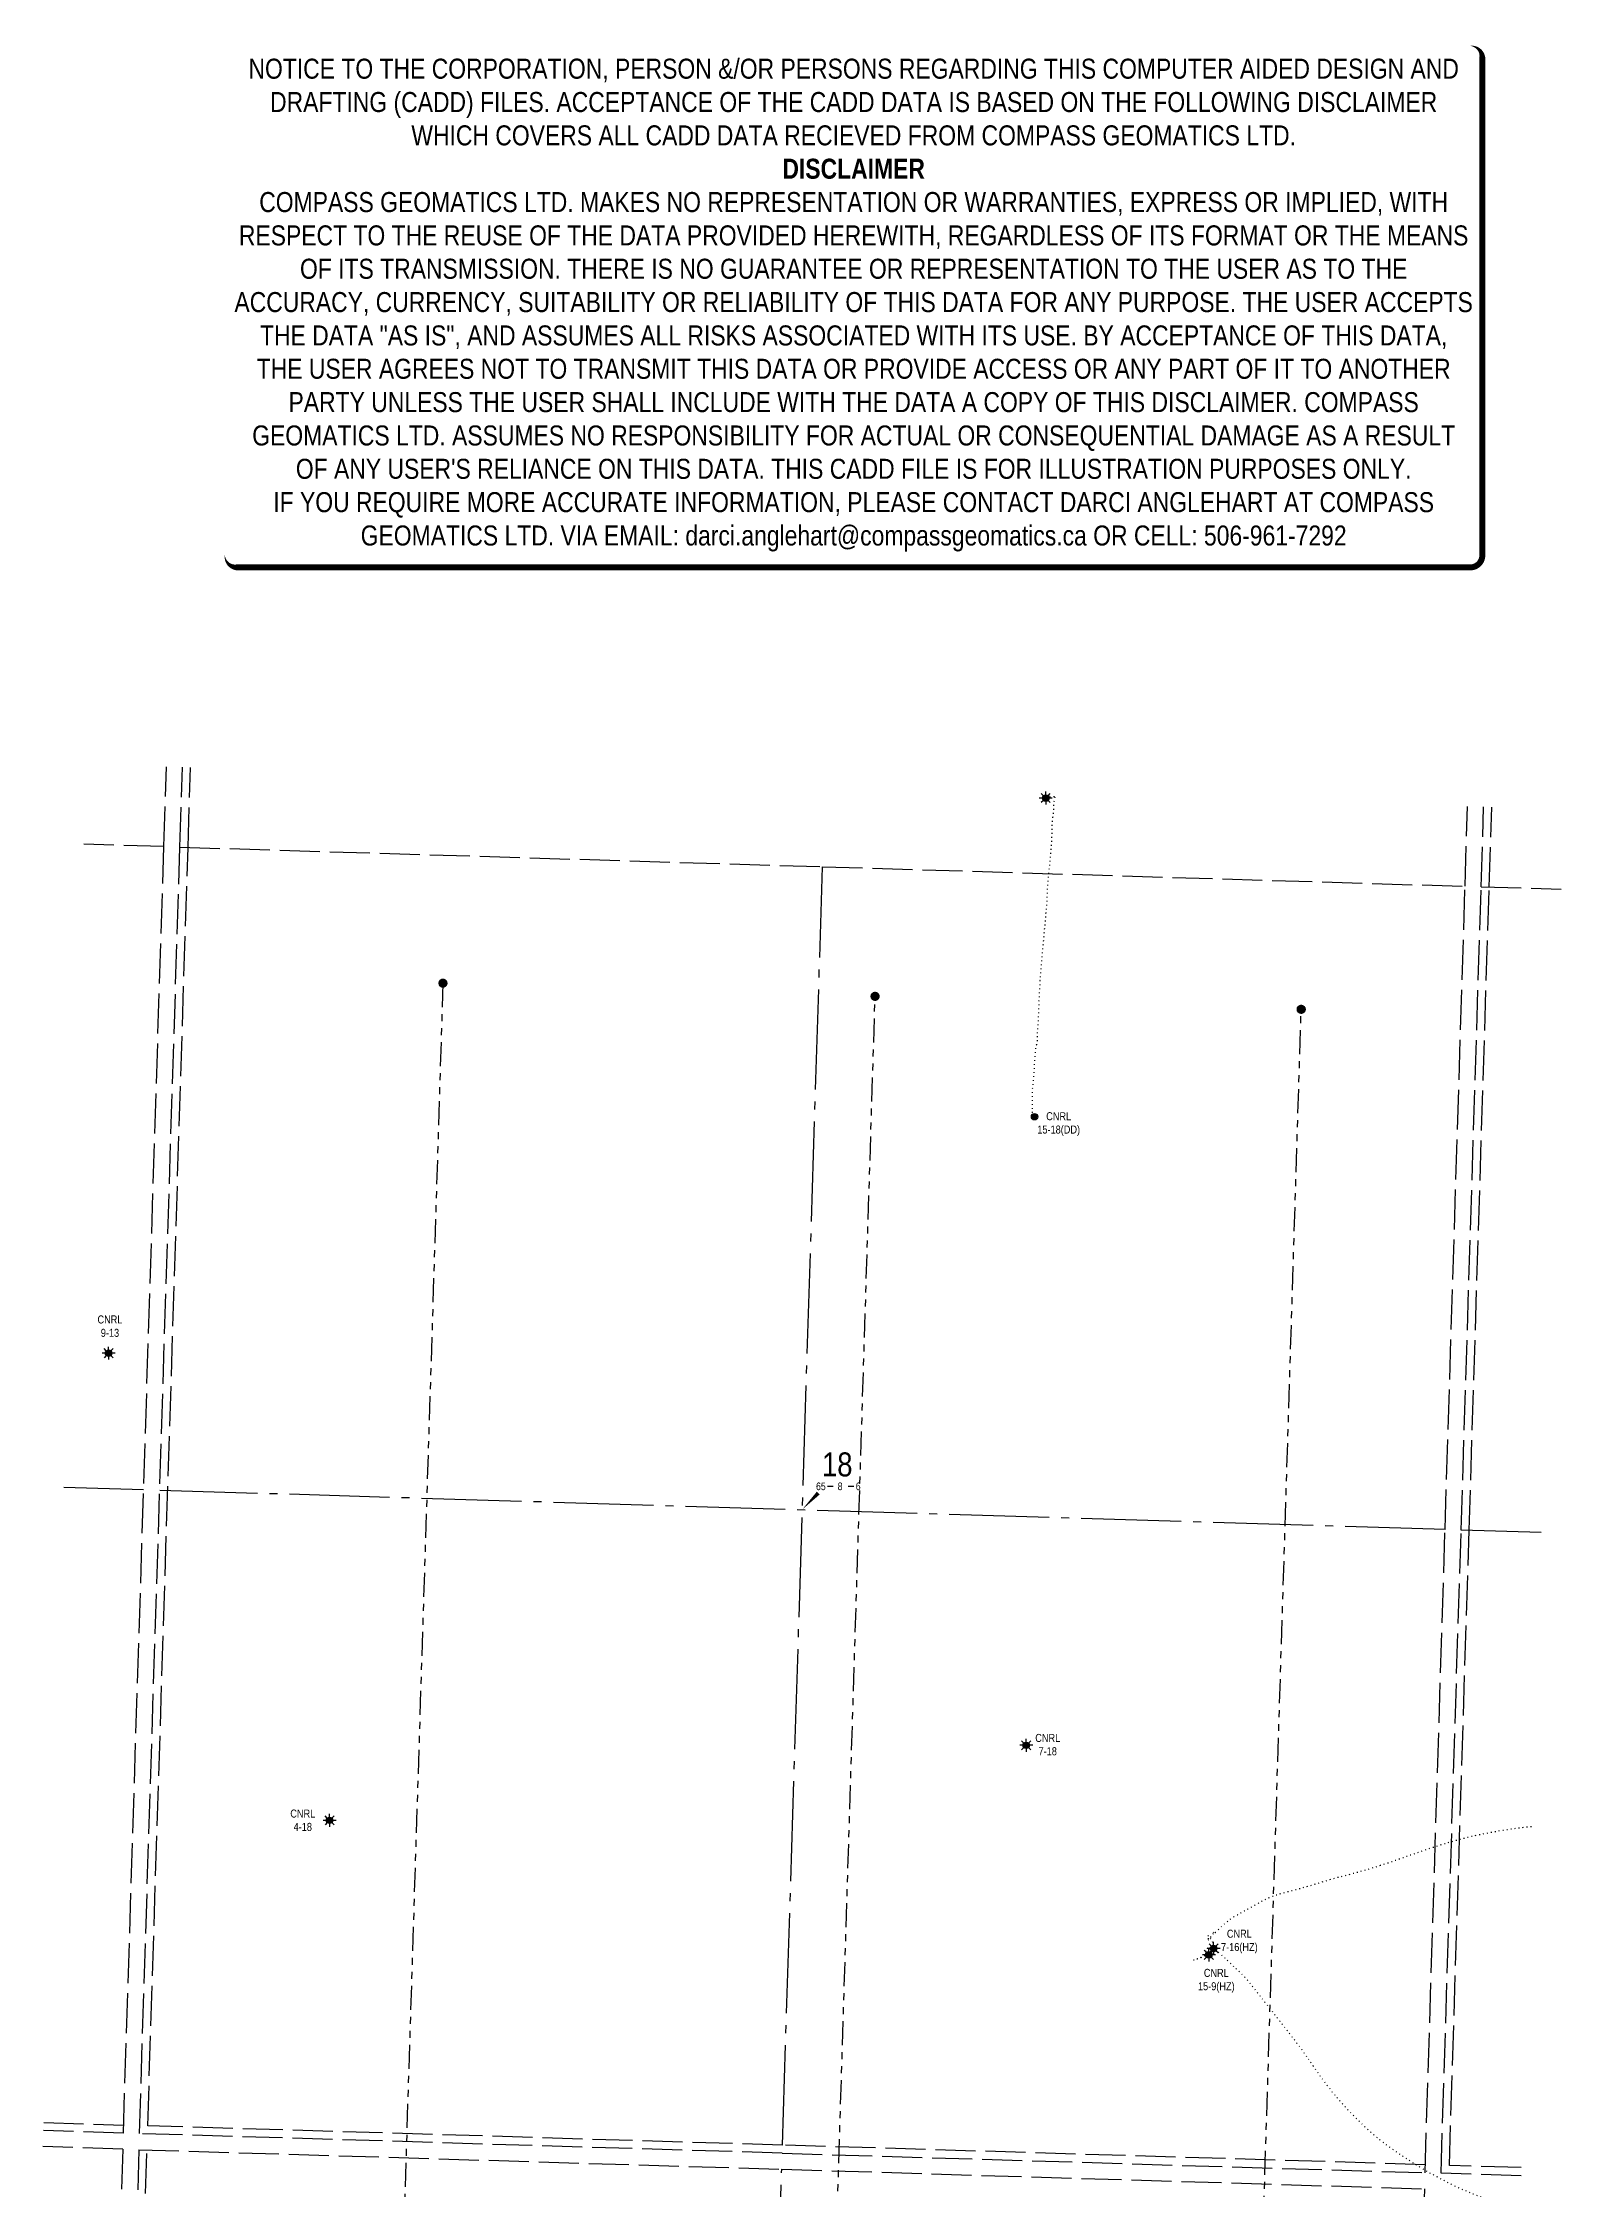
# Model space of a CAD drawing. Extents: x 357117 to 366258, y 6049523 to 6057149.
# Drawn here: x 357269 to 359167, y 6054467 to 6057149 of the extents above; entities that cross this region are included whole.
import ezdxf
from ezdxf.enums import TextEntityAlignment as Align

# ---------------------------------------------------------------- set-up
doc = ezdxf.new("R2010")
doc.units = 0
doc.header["$LTSCALE"] = 5
for name, pattern in [('foc-DOT', [1, 0.2, -0.8]), ('foc-DRILLPATH', [14.75, 6, -1.75, 1.75, -1.75, 1.75, -1.75]), ('foc-QUARTERLINE', [33, 25, -3, 2, -3]), ('foc-UNSURVEYED', [12.5, 10, -2.5])]:
    doc.linetypes.add(name, pattern=pattern)
doc.layers.get('Defpoints').update_dxf_attribs({"color": 9})
for name, color, linetype in [('10', 1, 'Continuous'), ('9', 3, 'Continuous'), ('AS-DRILL', 8, 'foc-DOT'), ('C-WS-S', 8, 'Continuous'), ('F-WS-S', 8, 'Continuous'), ('L-BD', 7, 'Continuous'), ('L-MON', 1, 'Continuous'), ('L-QSEC', 8, 'foc-QUARTERLINE'), ('L-SECLBL', 7, 'Continuous'), ('L-USEC', 7, 'foc-UNSURVEYED'), ('P-PDRILLPATH', 12, 'foc-DRILLPATH')]:
    doc.layers.add(name, color=color, linetype=linetype)
doc.layers.add('DISCLAIMER', color=7, linetype='Continuous', plot=False)
doc.styles.add('80', font='ARIALN.TTF', dxfattribs={"height": 10})
doc.styles.add('80L', font='ARIALN.TTF', dxfattribs={"height": 10})
doc.styles.add('SIMPLEX', font='ARIALN.TTF')

# ---------------------------------------------------------------- blocks, each defined once
blk = doc.blocks.new('L-SECLBL')
at = {"layer": '9', "color": 7}
for p, q in [((-5.1, -27.8), (-12.3, -27.8)), ((20.7, -27.8), (13.5, -27.8))]:
    blk.add_line(p, q, dxfattribs=at)
at = {"layer": '10', "color": 2, "style": 'SIMPLEX'}
blk.add_attdef('SEC', text='', height=30, dxfattribs=at).set_placement((0, 0), align=Align.MIDDLE)
at = {"layer": '10', "color": 5, "style": '80L'}
blk.add_attdef('TWP', text='', height=9.5, dxfattribs=at).set_placement((-14.4, -27.4), align=Align.MIDDLE_RIGHT)
blk.add_attdef('RGE', text='', height=9.5, dxfattribs=at).set_placement((3.6, -27.4), align=Align.MIDDLE_CENTER)
blk.add_attdef('MER', text='', height=9.5, dxfattribs=at).set_placement((23.2, -27.4), align=Align.MIDDLE_LEFT)
blk = doc.blocks.new('plbh')
at = {"layer": 'L-MON'}
h = blk.add_hatch(color=255, dxfattribs=at)
h.dxf.hatch_style = 1
edge = h.paths.add_edge_path()
edge.add_arc((0, 0), 1.16, 0, 360)
h = blk.add_hatch(color=256, dxfattribs=at)
h.dxf.hatch_style = 1
h.paths.add_polyline_path([(-0.96, 0, 1), (0.96, 0, 1)])
h.paths.add_polyline_path([(0.91, 0, -1), (-0.91, 0, -1)], flags=16)
h.paths.add_polyline_path([(0.45, 0, -1), (-0.45, 0, -1)], flags=0)
h = blk.add_hatch(color=256, dxfattribs=at)
h.dxf.hatch_style = 1
h.paths.add_polyline_path([(-0.45, 0, 1), (0.45, 0, 1)])
h.paths.add_polyline_path([(0.4, 0, -1), (-0.4, 0, -1)], flags=16)
at = {"layer": 'L-MON', "color": 240}
for radius in [0.96, 0.91, 0.45, 0.4]:
    blk.add_circle((0, 0), radius, dxfattribs=at)
blk = doc.blocks.new('GAS')
h = blk.add_hatch(color=255)
h.dxf.hatch_style = 1
edge = h.paths.add_edge_path()
edge.add_arc((0, 0), 0.9, 0, 360)
for p, q in [((-0.81, 0), (-1.62, 0)), ((-0.57, 0.57), (-1.14, 1.14)), ((0, 0.81), (0, 1.62)), ((0.57, 0.57), (1.14, 1.14)), ((1.62, 0), (0.81, 0)), ((-0.57, -0.57), (-1.14, -1.14)), ((0, -0.81), (0, -1.62)), ((1.14, -1.14), (0.57, -0.57))]:
    blk.add_line(p, q)
blk.add_circle((0, 0), 0.8)
blk = doc.blocks.new('Disclaimer_Legal')
at = {"layer": 'DISCLAIMER', "color": 254, "flags": 128}
blk.add_lwpolyline([(-3613, -1105, 37.5, 37.5, 0), (4096, -1105, 37.5, 37.5, 0.414214), (4171, -1030, 37.5, 37.5, 0), (4171, 2079, 37.5, 0, 0.414214), (4096, 2154, 0, 0, 0), (-3613, 2154, 0, 0, 0.414214), (-3688, 2079, 0, 0, 0), (-3688, -1030, 0, 37.5, 0.414214)], format="xyseb", close=True, dxfattribs=at)
at = {"layer": 'DISCLAIMER', "color": 254, "insert": (242, 534), "char_height": 125, "width": 7717.57, "attachment_point": 5, "style": '80'}
blk.add_mtext('NOTICE TO THE CORPORATION, PERSON &/OR PERSONS REGARDING THIS COMPUTER AIDED DESIGN AND DRAFTING (CADD) FILES. ACCEPTANCE OF THE CADD DATA IS BASED ON THE FOLLOWING DISCLAIMER WHICH COVERS ALL CADD DATA RECIEVED FROM COMPASS GEOMATICS LTD.\\P{\\fArial Narrow|b1|i0|c0|p34;DISCLAIMER}\\PCOMPASS GEOMATICS LTD. MAKES NO REPRESENTATION OR WARRANTIES, EXPRESS OR IMPLIED, WITH RESPECT TO THE REUSE OF THE DATA PROVIDED HEREWITH, REGARDLESS OF ITS FORMAT OR THE MEANS OF ITS TRANSMISSION. THERE IS NO GUARANTEE OR REPRESENTATION TO THE USER AS TO THE ACCURACY, CURRENCY, SUITABILITY OR RELIABILITY OF THIS DATA FOR ANY PURPOSE. THE USER ACCEPTS THE DATA "AS IS", AND ASSUMES ALL RISKS ASSOCIATED WITH ITS USE. BY ACCEPTANCE OF THIS DATA, THE USER AGREES NOT TO TRANSMIT THIS DATA OR PROVIDE ACCESS OR ANY PART OF IT TO ANOTHER PARTY UNLESS THE USER SHALL INCLUDE WITH THE DATA A COPY OF THIS DISCLAIMER. COMPASS GEOMATICS LTD. ASSUMES NO RESPONSIBILITY FOR ACTUAL OR CONSEQUENTIAL DAMAGE AS A RESULT OF ANY USER\'S RELIANCE ON THIS DATA. THIS CADD FILE IS FOR ILLUSTRATION PURPOSES ONLY.\\PIF YOU REQUIRE MORE ACCURATE INFORMATION, PLEASE CONTACT DARCI ANGLEHART AT COMPASS GEOMATICS LTD. VIA EMAIL: darci.anglehart@compassgeomatics.ca OR CELL: 506-961-7292', dxfattribs=at)

msp = doc.modelspace()

# ---------------------------------------------------------------- hatches: boundary and pattern name
at = {"layer": 'F-WS-S'}
h = msp.add_hatch(color=256, dxfattribs=at)
h.dxf.hatch_style = 1
edge = h.paths.add_edge_path()
edge.add_arc((358508.485, 6055807.399), 4, 0, 360)

# ---------------------------------------------------------------- linework, layer by layer
at = {"layer": 'AS-DRILL', "flags": 128}
for points in [[(358522.485, 6056205.687), (358522.648, 6056205.772), (358523.532, 6056206.204), (358523.968, 6056206.381), (358524.22, 6056206.453), (358524.878, 6056206.703), (358525.362, 6056206.838), (358525.863, 6056206.832), (358526.366, 6056206.926), (358526.91, 6056207.039), (358527.469, 6056207.022), (358528.002, 6056207.095), (358528.565, 6056207.188), (358529.981, 6056207.354), (358530.523, 6056207.417), (358531.046, 6056207.491), (358531.458, 6056207.578), (358531.929, 6056207.593), (358532.439, 6056207.587), (358532.811, 6056207.636), (358533.112, 6056207.656), (358533.391, 6056207.617), (358533.62, 6056207.59), (358533.928, 6056207.531), (358534.148, 6056207.514), (358534.279, 6056207.55), (358534.441, 6056207.605), (358534.603, 6056207.67), (358534.775, 6056207.744), (358534.928, 6056207.83), (358534.992, 6056207.948), (358534.964, 6056208.029), (358534.996, 6056208.088), (358535.028, 6056208.157), (358534.971, 6056208.259), (358534.9, 6056208.211), (358534.838, 6056208.153), (358534.797, 6056208.134), (358534.767, 6056208.105), (358534.62, 6056207.889), (358534.418, 6056207.525), (358534.163, 6056207.023), (358533.893, 6056206.391), (358533.638, 6056205.619), (358533.37, 6056204.697), (358533.127, 6056203.644), (358532.92, 6056202.47), (358532.739, 6056201.175), (358532.555, 6056199.76), (358532.4, 6056198.304), (358532.311, 6056196.756), (358532.231, 6056195.158), (358532.14, 6056193.5), (358532.035, 6056191.742), (358531.896, 6056189.865), (358531.705, 6056187.89), (358531.51, 6056185.816), (358531.303, 6056183.671), (358531.073, 6056181.427), (358530.83, 6056179.093), (358530.594, 6056176.66), (358530.356, 6056174.176), (358530.176, 6056171.62), (358530.074, 6056168.972), (358530.021, 6056166.323), (358529.999, 6056163.692), (358529.948, 6056161.112), (358529.889, 6056158.583), (358529.789, 6056156.015), (358529.67, 6056153.457), (358529.581, 6056150.939), (358529.462, 6056148.411), (358529.264, 6056145.906), (358528.996, 6056143.403), (358528.748, 6056140.93), (358528.511, 6056138.466), (358528.284, 6056135.992), (358528.048, 6056133.548), (358527.832, 6056131.134), (358527.658, 6056128.748), (358527.526, 6056126.431), (358527.373, 6056124.115), (358527.162, 6056121.82), (358526.91, 6056119.527), (358526.628, 6056117.214), (358526.334, 6056114.872), (358526.039, 6056112.47), (358525.753, 6056110.038), (358525.466, 6056107.556), (358525.189, 6056105.093), (358524.972, 6056102.649), (358524.797, 6056100.233), (358524.664, 6056097.896), (358524.551, 6056095.569), (358524.43, 6056093.271), (358524.307, 6056090.944), (358524.173, 6056088.567), (358524.071, 6056086.249), (358524.021, 6056084.02), (358523.992, 6056081.809), (358523.902, 6056079.571), (358523.774, 6056077.384), (358523.638, 6056075.277), (358523.492, 6056073.161), (358523.326, 6056071.045), (358523.137, 6056068.85), (358522.927, 6056066.585), (358522.664, 6056064.272), (358522.382, 6056061.96), (358522.171, 6056059.675), (358522.01, 6056057.399), (358521.867, 6056055.083), (358521.704, 6056052.746), (358521.52, 6056050.361), (358521.314, 6056047.946), (358521.089, 6056045.532), (358520.843, 6056043.099), (358520.575, 6056040.606), (358520.327, 6056038.112), (358520.108, 6056035.588), (358519.93, 6056033.092), (358519.753, 6056030.607), (358519.556, 6056028.162), (358519.341, 6056025.747), (358519.124, 6056023.293), (358518.886, 6056020.779), (358518.626, 6056018.216), (358518.385, 6056015.632), (358518.156, 6056013.108), (358517.928, 6056010.604), (358517.701, 6056008.15), (358517.475, 6056005.696), (358517.306, 6056003.17), (358517.146, 6056000.603), (358516.965, 6055998.008), (358516.734, 6055995.424), (358516.493, 6055992.84), (358516.262, 6055990.246), (358516.032, 6055987.682), (358515.814, 6055985.187), (358515.636, 6055982.692), (358515.468, 6055980.196), (358515.271, 6055977.711), (358515.093, 6055975.215), (358514.935, 6055972.719), (358514.811, 6055970.361), (358514.695, 6055967.904), (358514.561, 6055965.547), (358514.439, 6055963.24), (358514.308, 6055960.953), (358514.178, 6055958.706), (358514.1, 6055956.527), (358514.061, 6055954.337), (358514.014, 6055952.167), (358513.916, 6055949.989), (358513.756, 6055947.773), (358513.576, 6055945.538), (358513.424, 6055943.221), (358513.32, 6055940.844), (358513.245, 6055938.435), (358513.18, 6055936.026), (358513.124, 6055933.596), (358513.088, 6055931.176), (358513.033, 6055928.777), (358512.95, 6055926.438), (358512.828, 6055924.121), (358512.677, 6055921.854), (358512.476, 6055919.579), (358512.234, 6055917.266), (358511.962, 6055914.963), (358511.72, 6055912.66), (358511.64, 6055910.421), (358511.701, 6055908.208), (358511.773, 6055906.015), (358511.754, 6055903.824), (358511.557, 6055901.649), (358511.168, 6055899.46), (358510.7, 6055897.294), (358510.235, 6055895.198), (358509.836, 6055893.009), (358509.536, 6055890.777), (358509.325, 6055888.483), (358509.133, 6055886.177), (358508.922, 6055883.923), (358508.682, 6055881.679), (358508.444, 6055879.486), (358508.247, 6055877.351), (358508.12, 6055875.214), (358508.042, 6055873.035), (358507.964, 6055870.857), (358507.865, 6055868.639), (358507.767, 6055866.441), (358507.67, 6055864.323), (358507.567, 6055862.275), (358507.434, 6055860.258), (358507.291, 6055858.251), (358507.15, 6055856.305), (358506.989, 6055854.349), (358506.766, 6055852.315), (358506.503, 6055850.312), (358506.23, 6055848.29), (358506.005, 6055846.226), (358505.809, 6055844.101), (358505.612, 6055841.946), (358505.425, 6055839.811), (358505.321, 6055837.753), (358505.299, 6055835.793), (358505.301, 6055833.912), (358505.305, 6055832.111), (358505.351, 6055830.408), (358505.42, 6055828.765), (358505.551, 6055827.191), (358505.645, 6055825.707), (358505.672, 6055824.315), (358505.641, 6055823.006), (358505.553, 6055821.788), (358505.457, 6055820.65), (358505.386, 6055819.652), (358505.322, 6055818.563), (358505.283, 6055817.634), (358505.295, 6055816.743), (358505.31, 6055815.923), (358505.336, 6055815.171), (358505.405, 6055814.489), (358505.486, 6055813.876), (358505.578, 6055813.303), (358505.654, 6055812.85), (358505.671, 6055812.76), (358505.765, 6055812.237), (358505.869, 6055811.733), (358505.995, 6055811.269), (358506.123, 6055810.875), (358506.232, 6055810.531), (358506.322, 6055810.208), (358506.412, 6055809.885), (358506.492, 6055809.573), (358506.573, 6055809.28), (358506.645, 6055809.008), (358506.706, 6055808.745), (358506.779, 6055808.493), (358506.851, 6055808.261), (358506.934, 6055808.038), (358507.029, 6055807.845), (358507.123, 6055807.652), (358507.188, 6055807.5), (358507.223, 6055807.349), (358507.386, 6055807.104), (358507.536, 6055807.109), (358507.718, 6055807.163), (358507.899, 6055807.198), (358508.019, 6055807.214), (358508.06, 6055807.242), (358508.111, 6055807.271), (358508.141, 6055807.27), (358508.161, 6055807.279), (358508.736, 6055807.432), (358508.485, 6055807.399)], [(358732.28, 6054767.918), (358731.939, 6054767.558), (358731.494, 6054767.102), (358730.592, 6054766.059), (358730.144, 6054765.513), (358729.659, 6054764.698), (358729.738, 6054764.675), (358729.942, 6054765.449), (358730.477, 6054767.534), (358731.11, 6054769.525), (358731.549, 6054771.752), (358731.419, 6054774.968), (358730.872, 6054776.676), (358730.127, 6054777.82), (358728.735, 6054779.684), (358728.196, 6054780.381), (358727.378, 6054781.427), (358726.637, 6054782.36), (358725.532, 6054783.836), (358725.167, 6054784.307), (358724.997, 6054784.302), (358724.984, 6054783.893), (358725.102, 6054783.199), (358725.181, 6054782.496), (358725.348, 6054781.78), (358725.602, 6054781.562), (358725.529, 6054780.844), (358725.399, 6054779.538), (358725.362, 6054778.048), (358724.994, 6054777.139), (358724.819, 6054777.305), (358724.868, 6054777.593), (358725.171, 6054778.024), (358725.937, 6054778.831), (358727.135, 6054780.034), (358728.248, 6054780.75), (358728.654, 6054781.257), (358728.6, 6054782.089), (358728.736, 6054782.605), (358729.5, 6054783.702), (358730.971, 6054785.617), (358731.573, 6054786.339), (358732.166, 6054786.73), (358732.849, 6054786.839), (358733.339, 6054786.824), (358733.446, 6054786.711), (358733.213, 6054786.618), (358732.928, 6054786.787), (358732.605, 6054787.027), (358732.035, 6054787.365), (358731.693, 6054787.306), (358731.85, 6054787.501), (358732.181, 6054788.171), (358732.217, 6054788.06), (358732.088, 6054787.433), (358732.285, 6054786.717), (358732.766, 6054786.422), (358733.207, 6054786.428), (358733.376, 6054786.713), (358733.711, 6054787.183), (358734.505, 6054787.958), (358734.618, 6054788.065), (358734.629, 6054788.075), (358734.649, 6054788.074), (358734.678, 6054788.043), (358735.005, 6054788.263), (358735.767, 6054788.979), (358736.914, 6054790.144), (358738.392, 6054791.669), (358740.188, 6054793.424), (358742.31, 6054795.369), (358744.708, 6054797.545), (358747.415, 6054799.962), (358750.566, 6054802.515), (358754.087, 6054805.067), (358757.968, 6054807.617), (358762.116, 6054810.059), (358766.299, 6054812.34), (358770.747, 6054814.773), (358775.47, 6054817.367), (358780.528, 6054820.121), (358785.672, 6054823.052), (358791.102, 6054826.185), (358796.911, 6054829.265), (358803.193, 6054832.131), (358809.893, 6054834.584), (358816.901, 6054836.677), (358824.057, 6054838.685), (358831.493, 6054840.684), (358839.169, 6054842.696), (358847.019, 6054844.813), (358855.035, 6054847.124), (358862.985, 6054849.558), (358871.024, 6054851.999), (358879.164, 6054854.437), (358887.591, 6054856.785), (358896.246, 6054859.037), (358905.133, 6054861.392), (358913.941, 6054863.759), (358922.863, 6054866.242), (358931.921, 6054868.951), (358941.056, 6054871.848), (358946.525, 6054873.659), (358955.546, 6054876.75), (358963.477, 6054879.554), (358972.592, 6054882.782), (358981.533, 6054885.915), (358990.515, 6054889.027), (358999.513, 6054892.048), (359008.802, 6054895.08), (359018.068, 6054898.033), (359026.211, 6054900.561), (359027.14, 6054900.842), (359036.417, 6054903.485), (359045.777, 6054905.904), (359055, 6054908.118), (359064.308, 6054910.17), (359073.763, 6054912.106), (359083.225, 6054913.943), (359092.581, 6054915.592), (359102.151, 6054917.065), (359111.586, 6054918.372), (359121.198, 6054919.573), (359130.158, 6054920.565)], [(358726.343, 6054759.863), (358725.782, 6054759.84), (358725.021, 6054759.814), (358723.889, 6054759.789), (358721.875, 6054759.031), (358719.877, 6054757.853), (358718.084, 6054756.818), (358715.876, 6054756.267), (358713.644, 6054755.916), (358712.2, 6054754.851), (358711.341, 6054753.927), (358710.261, 6054753.3), (358708.801, 6054752.995), (358707.529, 6054753.275), (358707.4, 6054753.649), (358709.138, 6054754.186), (358709.824, 6054754.364), (358710.62, 6054754.56), (358710.751, 6054754.585), (358712.376, 6054755.025), (358713.946, 6054755.646), (358715.45, 6054756.39), (358716.858, 6054757.267), (358718.141, 6054758.317), (358719.324, 6054759.361), (358720.259, 6054760.162), (358720.879, 6054760.773), (358721.367, 6054761.368), (358721.846, 6054762.284), (358722.097, 6054762.936), (358722.211, 6054763.403), (358722.39, 6054764.008), (358722.635, 6054764.5), (358722.853, 6054764.754), (358723.361, 6054765.308), (358723.874, 6054766.032), (358724.465, 6054767.035), (358724.761, 6054767.526), (358724.942, 6054767.9), (358724.906, 6054768.001), (358724.793, 6054767.935), (358724.827, 6054768.044), (358724.996, 6054768.329), (358725.524, 6054768.913), (358726.203, 6054769.512), (358726.567, 6054769.96), (358726.941, 6054770.389), (358727.362, 6054770.756), (358727.804, 6054771.123), (358728.194, 6054771.421), (358728.482, 6054771.682), (358728.7, 6054771.925), (358728.806, 6054772.122), (358728.859, 6054772.23), (358728.888, 6054772.199), (358728.735, 6054772.114), (358728.474, 6054772.082), (358728.215, 6054772.12), (358727.966, 6054772.128), (358727.704, 6054772.096), (358727.425, 6054772.105), (358727.157, 6054772.173), (358726.949, 6054772.25), (358726.894, 6054772.432), (358726.934, 6054772.73), (358727, 6054772.918), (358727.087, 6054772.846), (358727.244, 6054772.741), (358727.456, 6054772.784), (358727.605, 6054772.77), (358727.641, 6054772.628), (358727.666, 6054772.478), (358727.743, 6054772.355), (358727.879, 6054772.231), (358728.015, 6054772.096), (358728.102, 6054772.004), (358728.17, 6054771.962), (358728.249, 6054771.919), (358728.339, 6054771.896), (358728.528, 6054771.88), (358728.775, 6054771.763), (358728.896, 6054771.479), (358728.894, 6054771.099), (358728.862, 6054770.729), (358728.875, 6054770.499), (358728.921, 6054770.358), (358728.997, 6054770.225), (358729.094, 6054770.142), (358729.184, 6054770.119), (358729.326, 6054770.185), (358729.633, 6054770.405), (358729.706, 6054770.503), (358729.716, 6054770.513), (358729.778, 6054770.561), (358729.827, 6054770.539), (358729.885, 6054770.467), (358730.094, 6054770.121), (358730.485, 6054769.508), (358731.071, 6054768.73), (358731.934, 6054767.842), (358733.144, 6054766.844), (358734.659, 6054765.717), (358736.419, 6054764.401), (358738.352, 6054762.87), (358740.538, 6054761.091), (358743.014, 6054759.003), (358745.563, 6054756.693), (358748.254, 6054754.108), (358751.217, 6054751.244), (358754.588, 6054748.037), (358758.37, 6054744.488), (358762.542, 6054740.636), (358766.992, 6054736.386), (358771.586, 6054731.63), (358776.128, 6054726.476), (358780.627, 6054720.914), (358785.128, 6054715.101), (358789.735, 6054709.154), (358794.585, 6054702.98), (358799.572, 6054696.702), (358804.548, 6054690.384), (358809.598, 6054683.904), (358814.88, 6054677.126), (358820.22, 6054670.316), (358825.659, 6054663.434), (358831.23, 6054656.307), (358836.679, 6054649.134), (358842.104, 6054641.821), (358847.647, 6054634.145), (358851.144, 6054629.153), (358856.474, 6054621.374), (358861.74, 6054613.776), (358861.874, 6054613.592), (358867.396, 6054605.846), (358873.069, 6054598.136), (358878.935, 6054590.529), (358885.017, 6054583.116), (358891.325, 6054575.887), (358897.728, 6054568.814), (358904.314, 6054561.855), (358911.045, 6054555.042), (358917.909, 6054548.306), (358924.431, 6054542.16), (358924.907, 6054541.714), (358932.102, 6054535.347), (358939.505, 6054529.224), (358947.126, 6054523.344), (358954.924, 6054517.698), (358962.817, 6054512.21), (358970.794, 6054506.839), (358978.876, 6054501.655), (358987.052, 6054496.578), (358995.272, 6054491.619), (359003.606, 6054486.827), (359012.037, 6054482.213), (359020.62, 6054477.683), (359029.209, 6054473.344), (359037.894, 6054469.201), (359046.687, 6054465.296), (359055.587, 6054461.637), (359064.511, 6054458.097), (359073.528, 6054454.645), (359082.597, 6054451.241), (359091.668, 6054447.927), (359100.793, 6054444.751), (359109.907, 6054441.516), (359115.194, 6054439.584)]]:
    msp.add_lwpolyline(points, dxfattribs=at)
at = {"layer": 'F-WS-S'}
msp.add_circle((358508.485, 6055807.399), 4, dxfattribs=at)
at = {"layer": 'L-BD', "flags": 128}
msp.add_lwpolyline([(358218.288, 6055316.661, 0, 4.998, 0), (358238.013, 6055336.96, 0, 0, 0)], format="xyseb", dxfattribs=at)
at = {"layer": 'L-QSEC', "flags": 128}
for points in [[(358193.391, 6054522.064), (358243.426, 6056119.893)], [(357394.86, 6055341.037), (357294.929, 6055344.082)], [(359021.536, 6055291.481), (357414.964, 6055340.425)], [(359141.584, 6055287.824), (359041.64, 6055290.868)], [(358167.279, 6053687.966), (358192.447, 6054491.914)]]:
    msp.add_lwpolyline(points, dxfattribs=at)
at = {"layer": 'L-USEC', "flags": 128}
for points in [[(357420.178, 6056144.978), (357423.325, 6056244.896)], [(357440.281, 6056144.344), (357443.428, 6056244.262)], [(357450.327, 6056144.058), (357453.474, 6056243.977)], [(359046.569, 6056095.42), (359049.681, 6056195.326)], [(359066.673, 6056094.794), (359069.785, 6056194.713)], [(359076.721, 6056094.5), (359079.832, 6056194.407)], [(357420.178, 6056144.978), (357320.263, 6056148.221)], [(357369.539, 6054537.103), (357420.172, 6056145.008)], [(357389.643, 6054536.486), (357440.275, 6056144.375)], [(357400.012, 6054546.231), (357450.327, 6056144.058)], [(357440.282, 6056144.364), (358243.426, 6056119.893)], [(358243.426, 6056119.893), (359046.569, 6056095.42)], [(359021.536, 6055291.481), (359046.569, 6056095.42)], [(359041.64, 6055290.855), (359066.673, 6056094.794)], [(359051.687, 6055290.563), (359076.721, 6056094.5)], [(359066.674, 6056094.806), (359166.595, 6056091.762)], [(358996.504, 6054487.542), (359021.536, 6055291.481)], [(359016.609, 6054486.933), (359041.64, 6055290.855)], [(359026.968, 6054496.674), (359051.687, 6055290.563)], [(357269.924, 6054550.393), (357369.861, 6054547.149)], [(357369.564, 6054537.102), (357269.608, 6054540.346)], [(358193.06, 6054512.015), (357389.643, 6054536.486)], [(358193.391, 6054522.064), (357400.012, 6054546.231)], [(357368.911, 6054516.999), (357268.974, 6054520.243)], [(357368.911, 6054516.999), (357343.599, 6053713.061)], [(357389.012, 6054516.366), (357363.699, 6053712.429)], [(357373.75, 6053712.143), (357399.063, 6054516.08)], [(357389.013, 6054516.386), (358192.447, 6054491.914)], [(358193.06, 6054512.015), (358996.491, 6054487.543)], [(358996.817, 6054497.592), (358193.391, 6054522.064)], [(359116.885, 6054493.936), (359026.968, 6054496.674)], [(358192.447, 6054491.914), (358995.878, 6054467.442)], [(359116.572, 6054483.889), (359016.609, 6054486.933)], [(358995.878, 6054467.442), (358970.85, 6053663.503)]]:
    msp.add_lwpolyline(points, dxfattribs=at)
at = {"layer": 'P-PDRILLPATH', "flags": 128}
for points in [[(357768.978, 6055974.327), (357677.162, 6053058.216), (358153.02, 6053192.148)], [(358162.332, 6053195.804), (358218.38, 6053041.737), (358309.169, 6055957.867)], [(358171.628, 6053199.461), (358750.96, 6053025.52), (358841.749, 6055941.639)]]:
    msp.add_lwpolyline(points, dxfattribs=at)

# ---------------------------------------------------------------- block references
at = {"layer": 'C-WS-S', "xscale": 4.998379049999987, "yscale": 4.998379049999987, "zscale": 4.998379049999987}
msp.add_blockref('GAS', (357627.291, 6054927.969), dxfattribs=at)
at = {"layer": 'Defpoints', "color": 215, "true_color": 0xa953a0, "xscale": 0.2, "yscale": 0.2, "zscale": 0.2}
msp.add_blockref('Disclaimer_Legal', (358233.948, 6056715.01), dxfattribs=at)
at = {"layer": 'F-WS-S'}
for p, xscale, yscale, zscale in [((358522.485, 6056205.687), 4.999999999999972, 4.999999999999972, 4.999999999999972), ((357351.072, 6055511.909), 4.998379049999987, 4.998379049999987, 4.998379049999987), ((358498.012, 6055021.758), 4.998379049999987, 4.998379049999987, 4.998379049999987), ((358726.343, 6054759.863), 4.999999999999972, 4.999999999999972, 4.999999999999972), ((358732.28, 6054767.918), 4.999999999999972, 4.999999999999972, 4.999999999999972)]:
    msp.add_blockref('GAS', p, dxfattribs=dict(at, xscale=xscale, yscale=yscale, zscale=zscale))
at = {"layer": 'L-MON', "xscale": 4.998379049999986, "yscale": 4.998379049999986, "zscale": 4.998379049999986}
for p in [(357768.978, 6055974.327), (358309.169, 6055957.867), (358841.749, 6055941.639)]:
    msp.add_blockref('plbh', p, dxfattribs=at)
at = {"layer": 'L-SECLBL', "xscale": 0.99967581, "yscale": 0.99967581, "zscale": 0.99967581}
msp.add_blockref('L-SECLBL', (358261.822, 6055372.86), dxfattribs=at).add_auto_attribs({'SEC': '18', 'TWP': '65', 'RGE': '8', 'MER': '6'})

# ---------------------------------------------------------------- texts
at = {"layer": 'F-WS-S', "char_height": 10, "attachment_point": 1, "style": '80L'}
for s, insert in [('\\pxqc;CNRL\\P15-18(DD)', (358512.197, 6055813.061)), ('\\pxqc;CNRL\\P9-13', (357326.347, 6055559.016)), ('\\pxqc;CNRL\\P7-18', (358498.494, 6055036.006)), ('\\pxqc;CNRL\\P4-18', (357567.368, 6054941.473)), ('\\pxqc;CNRL\\P7-16(HZ)', (358738, 6054791.306)), ('\\pxqc;CNRL\\P15-9(HZ)', (358709.228, 6054742.349))]:
    msp.add_mtext_dynamic_manual_height_columns(s, width=52.86262, gutter_width=50, heights=[0], dxfattribs=dict(at, insert=insert))

doc.saveas('drawing.dxf')
